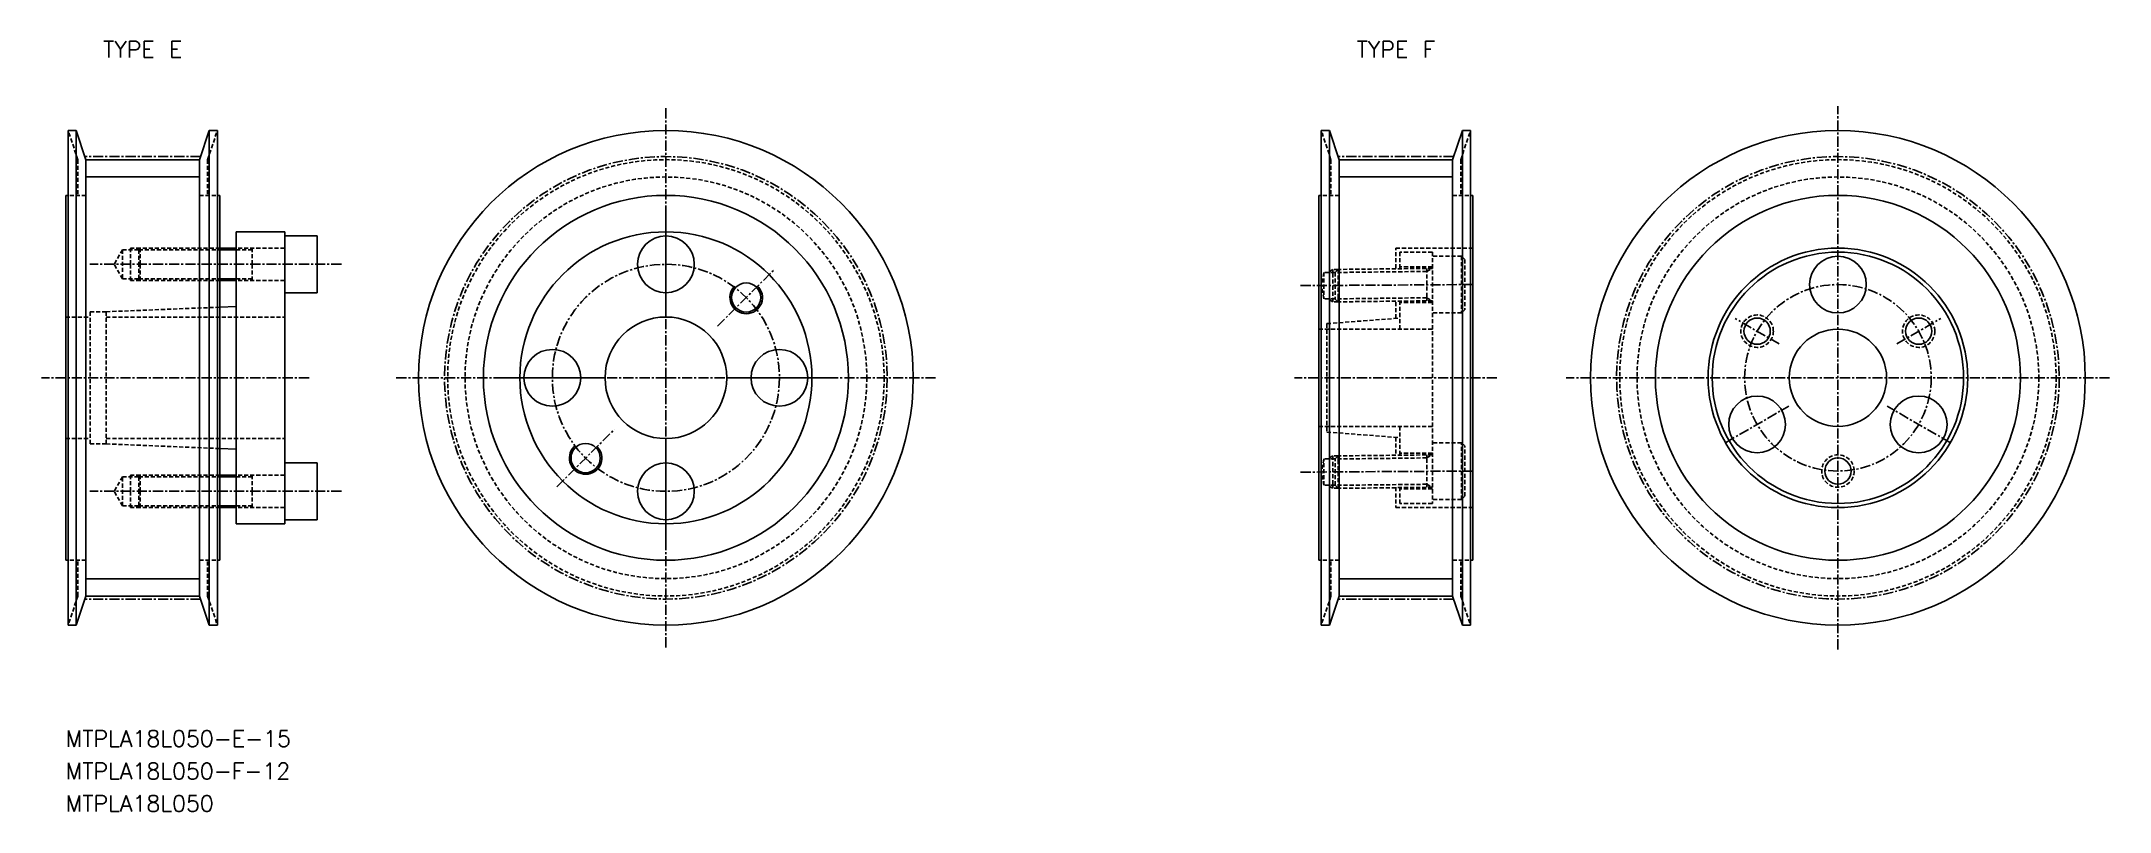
# Model space of a CAD drawing. Extents: x 346 to 601, y 1640 to 1735.
import ezdxf
from ezdxf.enums import TextEntityAlignment as Align

# ---------------------------------------------------------------- set-up
doc = ezdxf.new("R2010")
doc.units = 0
doc.linetypes.add('CENTER', pattern=[2, 1.25, -0.25, 0.25, -0.25])
doc.linetypes.add('DASHED', pattern=[0.75, 0.5, -0.25])
doc.layers.get('0').update_dxf_attribs({"linetype": 'CONTINUOUS'})
doc.layers.add('CENTER', color=1, linetype='CENTER')
doc.styles.add('MISUMI', font='txt.shx')

msp = doc.modelspace()

# ---------------------------------------------------------------- linework, layer by layer
at = {"color": 3, "linetype": 'DASHED'}
for p, q in [((350.8, 1720.28), (349.6, 1723.88)), ((366.8, 1720.28), (368, 1723.88)), ((505.3, 1720.28), (504.1, 1723.88)), ((521.3, 1720.28), (522.5, 1723.88)), ((350.8, 1720.28), (350.8, 1715.88)), ((366.8, 1720.28), (366.8, 1715.88)), ((505.3, 1720.28), (505.3, 1715.88)), ((521.3, 1720.28), (521.3, 1715.88)), ((351.8, 1715.88), (349.6, 1715.88)), ((365.8, 1715.88), (368, 1715.88)), ((506.3, 1715.88), (504.1, 1715.88)), ((520.3, 1715.88), (522.5, 1715.88)), ((356.3, 1709.18), (355.26, 1707.38)), ((358.3, 1709.18), (356.3, 1709.18)), ((356.3, 1709.18), (356.3, 1705.58)), ((358.5, 1709.38), (357.3, 1709.38)), ((357.3, 1709.38), (357.3, 1707.38)), ((358.5, 1709.38), (358.3, 1709.18)), ((358.3, 1709.18), (368.3, 1709.18)), ((358.3, 1709.18), (358.3, 1707.38)), ((368.3, 1709.38), (358.5, 1709.38)), ((358.5, 1709.38), (358.5, 1707.38)), ((376.3, 1709.38), (370.3, 1709.38)), ((370.3, 1709.18), (372.3, 1709.18)), ((372.3, 1709.38), (372.3, 1707.38)), ((513.3, 1709.38), (522.8, 1709.38)), ((513.3, 1706.88), (513.3, 1709.38)), ((517.8, 1708.88), (513.8, 1708.88)), ((513.8, 1708.88), (513.8, 1706.88)), ((517.8, 1708.88), (517.8, 1677.88)), ((356.3, 1705.58), (355.26, 1707.38)), ((357.3, 1705.38), (357.3, 1707.38)), ((358.3, 1705.58), (358.3, 1707.38)), ((358.5, 1705.38), (358.5, 1707.38)), ((372.3, 1705.38), (372.3, 1707.38)), ((504.43, 1706.37), (504.13, 1704.75)), ((504.43, 1706.37), (504.43, 1703.12)), ((505.8, 1706.37), (504.43, 1706.37)), ((505.54, 1706.75), (504.88, 1706.37)), ((505.54, 1702.75), (505.54, 1706.75)), ((506.18, 1706.75), (505.54, 1706.75)), ((505.8, 1706.37), (506.18, 1706.75)), ((517.1, 1706.5), (505.8, 1706.37)), ((505.8, 1706.37), (505.8, 1703.12)), ((517.8, 1706.88), (506.18, 1706.75)), ((506.18, 1706.75), (506.18, 1702.75)), ((517.8, 1707.08), (513.8, 1707.08)), ((517.1, 1706.88), (517.1, 1702.88)), ((517.1, 1706.5), (517.76, 1706.88)), ((521.4, 1708.38), (517.8, 1708.38)), ((521.4, 1708.38), (521.4, 1701.38)), ((521.4, 1708.38), (521.8, 1707.98)), ((521.8, 1707.98), (521.8, 1701.78)), ((358.3, 1705.58), (356.3, 1705.58)), ((358.5, 1705.38), (357.3, 1705.38)), ((358.3, 1705.58), (368.3, 1705.58)), ((358.5, 1705.38), (358.3, 1705.58)), ((368.3, 1705.38), (358.5, 1705.38)), ((370.3, 1705.58), (372.3, 1705.58)), ((376.3, 1705.38), (370.3, 1705.38)), ((504.43, 1703.12), (504.13, 1704.75)), ((349.3, 1700.88), (352.3, 1700.88)), ((352.3, 1701.53), (352.3, 1693.38)), ((352.3, 1701.53), (354.3, 1701.53)), ((354.3, 1701.53), (368.3, 1702.09)), ((354.3, 1701.53), (354.3, 1693.38)), ((354.3, 1700.88), (376.3, 1700.88)), ((505.8, 1703.12), (504.43, 1703.12)), ((505.54, 1702.75), (504.88, 1703.12)), ((506.18, 1702.75), (505.54, 1702.75)), ((517.1, 1703.25), (505.8, 1703.12)), ((506.18, 1702.75), (505.8, 1703.12)), ((517.8, 1702.88), (506.18, 1702.75)), ((513.3, 1700.71), (513.3, 1702.88)), ((513.8, 1702.88), (513.8, 1699.38)), ((517.8, 1702.68), (513.8, 1702.68)), ((517.1, 1703.25), (517.76, 1702.88)), ((521.4, 1701.38), (517.8, 1701.38)), ((521.4, 1701.38), (521.8, 1701.78)), ((503.8, 1699.38), (517.8, 1699.38)), ((504.8, 1700.06), (513.8, 1700.75)), ((504.8, 1700.06), (504.8, 1686.69)), ((352.3, 1685.23), (352.3, 1693.38)), ((354.3, 1685.23), (354.3, 1693.38)), ((349.3, 1685.88), (352.3, 1685.88)), ((354.3, 1685.88), (376.3, 1685.88)), ((503.8, 1687.38), (517.8, 1687.38)), ((504.8, 1686.69), (513.8, 1686)), ((513.3, 1686.04), (513.3, 1683.88)), ((513.8, 1687.38), (513.8, 1683.88)), ((352.3, 1685.23), (354.3, 1685.23)), ((354.3, 1685.23), (368.3, 1684.66)), ((504.43, 1683.37), (504.13, 1681.75)), ((504.43, 1680.12), (504.43, 1683.37)), ((505.8, 1683.37), (504.43, 1683.37)), ((505.54, 1683.75), (504.88, 1683.37)), ((505.54, 1683.75), (505.54, 1679.75)), ((506.18, 1683.75), (505.54, 1683.75)), ((506.18, 1683.75), (505.8, 1683.37)), ((517.1, 1683.5), (505.8, 1683.37)), ((505.8, 1680.12), (505.8, 1683.37)), ((517.8, 1683.88), (506.18, 1683.75)), ((506.18, 1679.75), (506.18, 1683.75)), ((517.8, 1684.08), (513.8, 1684.08)), ((517.1, 1679.88), (517.1, 1683.88)), ((517.1, 1683.5), (517.76, 1683.88)), ((521.4, 1685.38), (517.8, 1685.38)), ((521.4, 1678.38), (521.4, 1685.38)), ((521.4, 1685.38), (521.8, 1684.98)), ((521.8, 1678.78), (521.8, 1684.98)), ((356.3, 1681.18), (355.26, 1679.38)), ((358.3, 1681.18), (356.3, 1681.18)), ((356.3, 1677.58), (356.3, 1681.18)), ((358.5, 1681.38), (357.3, 1681.38)), ((357.3, 1681.38), (357.3, 1679.38)), ((358.5, 1681.38), (358.3, 1681.18)), ((358.3, 1681.18), (368.3, 1681.18)), ((358.3, 1681.18), (358.3, 1679.38)), ((368.3, 1681.38), (358.5, 1681.38)), ((358.5, 1681.38), (358.5, 1679.38)), ((376.3, 1681.38), (370.3, 1681.38)), ((370.3, 1681.18), (372.3, 1681.18)), ((372.3, 1681.38), (372.3, 1679.38)), ((504.43, 1680.12), (504.13, 1681.75)), ((356.3, 1677.58), (355.26, 1679.38)), ((357.3, 1677.38), (357.3, 1679.38)), ((358.3, 1677.58), (358.3, 1679.38)), ((358.5, 1677.38), (358.5, 1679.38)), ((372.3, 1677.38), (372.3, 1679.38)), ((505.8, 1680.12), (504.43, 1680.12)), ((505.54, 1679.75), (504.88, 1680.12)), ((506.18, 1679.75), (505.54, 1679.75)), ((517.1, 1680.25), (505.8, 1680.12)), ((505.8, 1680.12), (506.18, 1679.75)), ((517.8, 1679.88), (506.18, 1679.75)), ((513.3, 1679.88), (513.3, 1677.38)), ((513.8, 1679.88), (513.8, 1677.88)), ((517.8, 1679.68), (513.8, 1679.68)), ((517.1, 1680.25), (517.76, 1679.88)), ((521.4, 1678.38), (517.8, 1678.38)), ((521.4, 1678.38), (521.8, 1678.78)), ((358.3, 1677.58), (356.3, 1677.58)), ((358.5, 1677.38), (357.3, 1677.38)), ((358.3, 1677.58), (368.3, 1677.58)), ((358.5, 1677.38), (358.3, 1677.58)), ((368.3, 1677.38), (358.5, 1677.38)), ((370.3, 1677.58), (372.3, 1677.58)), ((376.3, 1677.38), (370.3, 1677.38)), ((513.3, 1677.38), (522.8, 1677.38)), ((517.8, 1677.88), (513.8, 1677.88)), ((351.8, 1670.88), (349.6, 1670.88)), ((350.8, 1666.47), (350.8, 1670.88)), ((365.8, 1670.88), (368, 1670.88)), ((366.8, 1666.47), (366.8, 1670.88)), ((506.3, 1670.88), (504.1, 1670.88)), ((505.3, 1666.47), (505.3, 1670.88)), ((520.3, 1670.88), (522.5, 1670.88)), ((521.3, 1666.47), (521.3, 1670.88)), ((350.8, 1666.47), (349.6, 1662.88)), ((366.8, 1666.47), (368, 1662.88)), ((505.3, 1666.47), (504.1, 1662.88)), ((521.3, 1666.47), (522.5, 1662.88))]:
    msp.add_line(p, q, dxfattribs=at)
at = {"color": 7, "linetype": 'CONTINUOUS'}
for p, q in [((349.6, 1723.88), (349.6, 1715.88)), ((350.6, 1723.88), (349.6, 1723.88)), ((350.6, 1723.88), (350.6, 1662.88)), ((351.8, 1720.28), (350.6, 1723.88)), ((365.8, 1720.28), (367, 1723.88)), ((367, 1723.88), (367, 1662.88)), ((367, 1723.88), (368, 1723.88)), ((368, 1723.88), (368, 1715.88)), ((504.1, 1723.88), (504.1, 1715.88)), ((505.1, 1723.88), (504.1, 1723.88)), ((505.1, 1723.88), (505.1, 1662.88)), ((506.3, 1720.28), (505.1, 1723.88)), ((520.3, 1720.28), (521.5, 1723.88)), ((521.5, 1723.88), (521.5, 1662.88)), ((521.5, 1723.88), (522.5, 1723.88)), ((522.5, 1723.88), (522.5, 1715.88)), ((365.8, 1720.28), (351.8, 1720.28)), ((351.8, 1720.28), (351.8, 1715.88)), ((365.8, 1720.28), (365.8, 1715.88)), ((520.3, 1720.28), (506.3, 1720.28)), ((506.3, 1720.28), (506.3, 1715.88)), ((520.3, 1720.28), (520.3, 1715.88)), ((349.3, 1715.88), (349.3, 1693.38)), ((349.6, 1715.88), (349.3, 1715.88)), ((349.6, 1715.88), (349.6, 1693.38)), ((351.8, 1715.88), (351.8, 1670.88)), ((365.8, 1715.88), (365.8, 1670.88)), ((368, 1715.88), (368, 1693.38)), ((368, 1715.88), (368.3, 1715.88)), ((368.3, 1715.88), (368.3, 1709.38)), ((503.8, 1715.88), (503.8, 1693.38)), ((504.1, 1715.88), (503.8, 1715.88)), ((504.1, 1715.88), (504.1, 1693.38)), ((506.3, 1715.88), (506.3, 1670.88)), ((520.3, 1715.88), (520.3, 1670.88)), ((522.5, 1715.88), (522.5, 1693.38)), ((522.5, 1715.88), (522.8, 1715.88)), ((522.8, 1715.88), (522.8, 1670.88)), ((370.3, 1711.38), (370.3, 1709.38)), ((370.3, 1711.38), (376.3, 1711.38)), ((376.3, 1711.38), (376.3, 1710.88)), ((370.3, 1709.38), (368.3, 1709.38)), ((368.3, 1709.38), (368.3, 1705.38)), ((370.3, 1709.38), (370.3, 1705.38)), ((376.3, 1710.88), (376.3, 1703.88)), ((376.3, 1710.88), (380.3, 1710.88)), ((380.3, 1710.88), (380.3, 1707.38)), ((380.3, 1703.88), (380.3, 1707.38)), ((370.3, 1705.38), (368.3, 1705.38)), ((368.3, 1705.38), (368.3, 1702.09)), ((370.3, 1705.38), (370.3, 1702.18)), ((376.3, 1703.88), (376.3, 1693.38)), ((376.3, 1703.88), (380.3, 1703.88)), ((370.3, 1702.18), (368.3, 1702.09)), ((368.3, 1702.09), (368.3, 1693.38)), ((370.3, 1702.18), (370.3, 1693.38)), ((349.3, 1670.88), (349.3, 1693.38)), ((349.6, 1670.88), (349.6, 1693.38)), ((368, 1670.88), (368, 1693.38)), ((368.3, 1684.66), (368.3, 1693.38)), ((370.3, 1684.58), (370.3, 1693.38)), ((376.3, 1682.88), (376.3, 1693.38)), ((503.8, 1670.88), (503.8, 1693.38)), ((504.1, 1670.88), (504.1, 1693.38)), ((522.5, 1670.88), (522.5, 1693.38)), ((370.3, 1684.58), (368.3, 1684.66)), ((368.3, 1681.38), (368.3, 1684.66)), ((370.3, 1681.38), (370.3, 1684.58)), ((370.3, 1681.38), (368.3, 1681.38)), ((368.3, 1677.38), (368.3, 1681.38)), ((370.3, 1677.38), (370.3, 1681.38)), ((376.3, 1682.88), (380.3, 1682.88)), ((376.3, 1675.88), (376.3, 1682.88)), ((380.3, 1682.88), (380.3, 1679.38)), ((380.3, 1675.88), (380.3, 1679.38)), ((368.3, 1670.88), (368.3, 1677.38)), ((370.3, 1677.38), (368.3, 1677.38)), ((370.3, 1675.38), (370.3, 1677.38)), ((370.3, 1675.38), (376.3, 1675.38)), ((376.3, 1675.38), (376.3, 1675.88)), ((376.3, 1675.88), (380.3, 1675.88)), ((349.6, 1670.88), (349.3, 1670.88)), ((349.6, 1662.88), (349.6, 1670.88)), ((351.8, 1666.47), (351.8, 1670.88)), ((365.8, 1666.47), (365.8, 1670.88)), ((368, 1662.88), (368, 1670.88)), ((368, 1670.88), (368.3, 1670.88)), ((504.1, 1670.88), (503.8, 1670.88)), ((504.1, 1662.88), (504.1, 1670.88)), ((506.3, 1666.47), (506.3, 1670.88)), ((520.3, 1666.47), (520.3, 1670.88)), ((522.5, 1662.88), (522.5, 1670.88)), ((522.5, 1670.88), (522.8, 1670.88)), ((351.8, 1666.47), (350.6, 1662.88)), ((365.8, 1666.47), (351.8, 1666.47)), ((365.8, 1666.47), (367, 1662.88)), ((506.3, 1666.47), (505.1, 1662.88)), ((520.3, 1666.47), (506.3, 1666.47)), ((520.3, 1666.47), (521.5, 1662.88)), ((350.6, 1662.88), (349.6, 1662.88)), ((367, 1662.88), (368, 1662.88)), ((505.1, 1662.88), (504.1, 1662.88)), ((521.5, 1662.88), (522.5, 1662.88))]:
    msp.add_line(p, q, dxfattribs=at)
at = {"color": 3, "linetype": 'CONTINUOUS'}
for p, q in [((365.8, 1718.15), (351.8, 1718.15)), ((520.3, 1718.15), (506.3, 1718.15)), ((365.8, 1668.6), (351.8, 1668.6)), ((520.3, 1668.6), (506.3, 1668.6))]:
    msp.add_line(p, q, dxfattribs=at)
at = {"color": 3}
for p, q in [((370.3, 1709.18), (368.3, 1709.18)), ((370.3, 1705.58), (368.3, 1705.58)), ((370.3, 1681.18), (368.3, 1681.18)), ((370.3, 1677.58), (368.3, 1677.58))]:
    msp.add_line(p, q, dxfattribs=at)
at = {"color": 7, "linetype": 'CONTINUOUS'}
for centre, radius in [((423.3, 1693.38), 30.5), ((567.8, 1693.38), 30.5), ((423.3, 1693.38), 22.5), ((567.8, 1693.38), 22.5), ((423.3, 1693.38), 18), ((423.3, 1693.38), 18), ((423.3, 1707.38), 3.5), ((567.8, 1693.38), 16), ((567.8, 1693.38), 15.5), ((567.8, 1704.88), 3.5), ((433.2, 1703.28), 1.8), ((423.3, 1693.38), 7.5), ((557.84, 1699.13), 1.62), ((567.8, 1693.38), 6), ((577.76, 1699.13), 1.62), ((409.3, 1693.38), 3.5), ((437.3, 1693.38), 3.5), ((557.84, 1687.63), 3.5), ((577.76, 1687.63), 3.5), ((413.4, 1683.48), 1.8), ((567.8, 1681.88), 1.62), ((423.3, 1679.38), 3.5)]:
    msp.add_circle(centre, radius, dxfattribs=at)
at = {"color": 3, "linetype": 'DASHED'}
for centre, radius in [((423.3, 1693.38), 26.91), ((567.8, 1693.38), 26.91), ((423.3, 1693.38), 24.77), ((567.8, 1693.38), 24.77), ((557.84, 1699.13), 2), ((577.76, 1699.13), 2), ((567.8, 1681.88), 2)]:
    msp.add_circle(centre, radius, dxfattribs=at)
at = {"color": 3}
for centre in [(433.2, 1703.28), (413.4, 1683.48)]:
    msp.add_arc(centre, 2, 135, 47, dxfattribs=at)
at = {"layer": 'CENTER', "color": 1, "linetype": 'CENTER'}
for p, q in [((423.3, 1693.38), (423.3, 1726.88)), ((567.8, 1659.88), (567.8, 1726.88)), ((365.93, 1720.66), (351.67, 1720.66)), ((520.43, 1720.66), (506.17, 1720.66)), ((423.3, 1713.88), (423.3, 1700.88)), ((383.3, 1707.38), (352.26, 1707.38)), ((429.66, 1699.74), (436.73, 1706.81)), ((522.8, 1704.88), (501.5, 1704.75)), ((560.55, 1697.56), (555.13, 1700.69)), ((575.05, 1697.56), (580.47, 1700.69)), ((379.3, 1693.38), (346.3, 1693.38)), ((423.3, 1693.38), (389.8, 1693.38)), ((402.8, 1693.38), (415.8, 1693.38)), ((423.3, 1693.38), (456.8, 1693.38)), ((423.3, 1693.38), (423.3, 1659.88)), ((443.8, 1693.38), (430.8, 1693.38)), ((525.75, 1693.38), (500.8, 1693.38)), ((601.3, 1693.38), (534.3, 1693.38)), ((553.94, 1685.38), (561.74, 1689.88)), ((581.66, 1685.38), (573.86, 1689.88)), ((409.86, 1679.94), (416.94, 1687.01)), ((423.3, 1672.88), (423.3, 1685.88)), ((522.8, 1681.88), (501.5, 1681.75)), ((383.3, 1679.38), (352.26, 1679.38)), ((365.93, 1666.09), (351.67, 1666.09)), ((520.43, 1666.09), (506.17, 1666.09))]:
    msp.add_line(p, q, dxfattribs=at)
for centre, radius in [((423.3, 1693.38), 27.29), ((567.8, 1693.38), 27.29), ((423.3, 1693.38), 14), ((567.8, 1693.38), 11.5)]:
    msp.add_circle(centre, radius, dxfattribs=at)

# ---------------------------------------------------------------- texts
at = {"color": 7, "linetype": 'CONTINUOUS', "style": 'MISUMI'}
for s, p in [('TYPE E', (358.8, 1733.88)), ('TYPE F', (513.3, 1733.88))]:
    msp.add_text(s, height=2, dxfattribs=at).set_placement(p, align=Align.MIDDLE_CENTER)
for s, p in [('MTPLA18L050-E-15', (349.3, 1647.88)), ('MTPLA18L050-F-12', (349.3, 1643.88)), ('MTPLA18L050', (349.3, 1639.88))]:
    msp.add_text(s, height=2, dxfattribs=at).set_placement(p)

doc.saveas('drawing.dxf')
